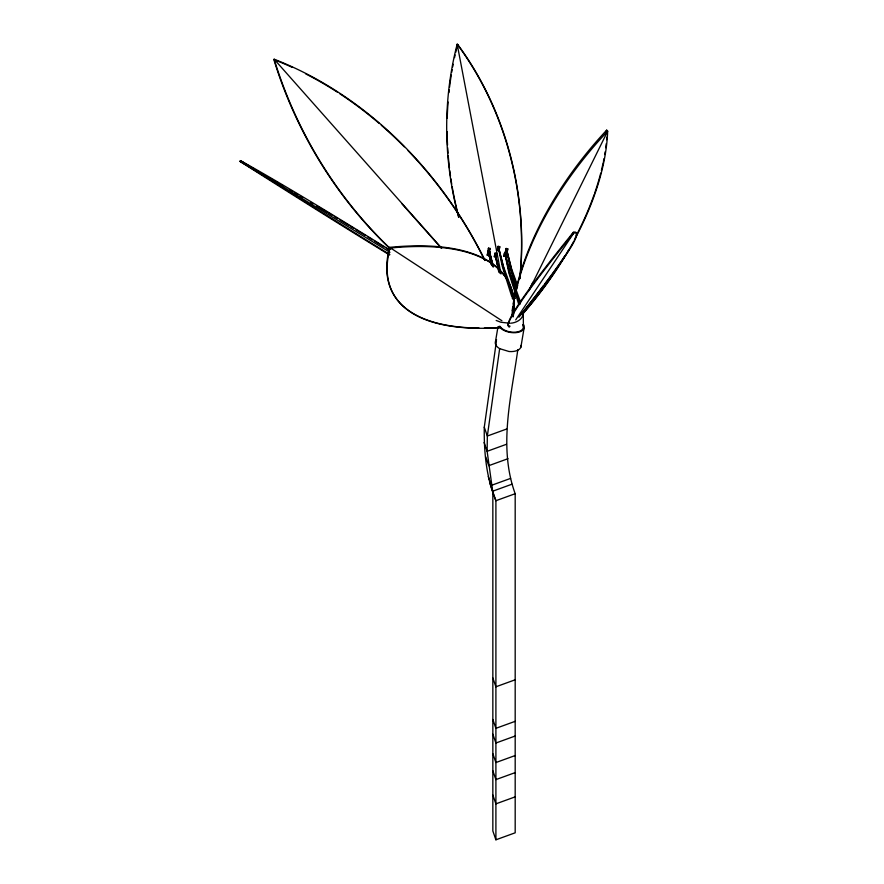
<?xml version="1.0" encoding="UTF-8"?>
<svg xmlns="http://www.w3.org/2000/svg" width="884" height="884" viewBox="0 0 884 884"><rect width="100%" height="100%" fill="white"/><g stroke="black" fill="none" stroke-linecap="round" stroke-linejoin="round"><path stroke-width="1.33" d="M517.792 349.854C511.228 397.004 498.178 447.116 515.184 493.714L515.184 832.805L495.902 839.8L495.902 500.709C486.277 477.548 483.902 452.033 484.277 427.193L496.41 341.191M496.598 339.821A13.061 7.028 9.5 0 0 499.659 348.661L487.338 436.033L487.128 451.304L492.675 491.206L511.958 484.211M489.603 251.896L489.316 252.747L487.692 252.404L487.979 251.542L489.603 251.896L488.852 255.52L487.228 255.178L488.532 248.117L490.167 248.459L489.416 252.095L487.791 251.741L488.067 250.89M488.852 255.52L489.316 252.747M494.333 256.725L495.084 253.1L496.709 253.443L496.244 256.216L495.957 257.078L494.333 256.725L495.084 253.1M495.957 257.078L496.709 253.443M497.372 249.962L498.123 246.338L499.747 246.68L499.283 249.454L498.996 250.316L497.372 249.962L498.123 246.338M498.996 250.316L499.747 246.68M503.924 256.205L504.676 252.57L506.3 252.923L505.836 255.697L505.549 256.548L503.924 256.205L504.676 252.57M505.383 252.095L506.134 248.47L507.759 248.813L507.294 251.586L507.007 252.448L505.383 252.095L506.134 248.47M505.549 256.548L506.3 252.923M507.007 252.448L507.759 248.813M495.515 341.445L498.001 326.627M520.875 347.213L524.035 328.351M488.532 248.117L488.255 248.979L489.88 249.321L490.167 248.459M487.228 255.178L487.515 254.316M489.416 252.095L489.703 251.233M605.485 132.611L606.689 130.147L607.662 131.175A234.934 128.434 -48.6 0 1 575.385 238.072M528.588 290.902L532.82 282.272M529.461 289.609L607.662 131.175A234.934 128.434 -48.6 0 0 511.969 315.036M570.302 236.912L573.34 232.315A277.554 18.089 -48.1 0 1 576.147 235.475M515.726 319.875L573.815 232.956L573.34 232.315A277.919 18.122 -48.1 0 0 508.024 325.345L510.057 326.207M491.261 264.659L488.929 254.305L492.443 266.117M498.709 271.664L495.427 256.04L499.327 272.692M500.068 273.134L495.615 256.139L499.405 272.095M520.599 302.273L510.046 272.913L505.317 254.603L509.615 273.233L520.101 304.207M512.3 298.328L513.947 299.035L514.908 298.317L503.471 266.482L499.106 249.476M506.62 429.027L487.338 436.033L484.277 427.193M506.41 444.309L487.128 451.304L484.067 442.464M508.024 458.685L488.742 465.68L485.681 456.84M510.62 478.388L491.338 485.382L488.277 476.553M515.184 493.714L495.902 500.709L492.841 491.869L492.841 830.96L495.902 839.8M515.184 679.785L495.902 686.791L492.841 677.951M515.184 721.333L495.902 728.328L492.841 719.488M515.184 736.018L495.902 743.013L492.841 734.173M515.184 755.544L495.902 762.549L492.841 753.709M515.184 772.616L495.902 779.611L492.841 770.771M515.184 796.86L495.902 803.854L492.841 795.014M510.543 323.224C516.587 322.87 523.781 318.925 523.295 312.03L523.383 326.461M512.477 298.704L514.908 298.317M509.339 323.212L500.819 322.229L496.167 320.45M497.836 247.2L499.46 247.542M505.847 249.321L507.471 249.675M505.67 251.244L507.294 251.586M504.388 253.432L506.013 253.774M494.797 253.951L496.421 254.305M494.62 255.863L496.244 256.216M499.659 348.661L509.029 351.512A13.061 7.028 9.5 0 0 521.096 345.39M505.317 254.603L509.029 271.156M519.88 278.57A287.377 238.238 81.6 0 0 457.68 44.487L457.183 44.2A287.676 238.514 81.3 0 0 458.575 217.055M262.415 175.043L240.017 161.385L240.415 160.645A391.667 12.1 32.8 0 1 388.805 249.41M264.758 176.468L275.377 182.955M278.891 185.088L281.256 186.524M389.943 252.294L240.415 160.645A391.667 12.1 32.8 0 0 389.811 254.537M501.913 320.748L389.59 247.354A355.036 129.617 -28.1 0 1 513.063 316.98M275.686 61.659L274.15 59.217A363.026 295.278 62.9 0 1 484.962 260.36M402.032 203.906L441.403 248.227M441.635 248.194L274.15 59.217A363.026 295.278 62.9 0 0 390.684 248.99M517.715 285.852L511.615 268.924L506.886 250.614M489.603 482.377L492.675 491.206M512.433 273.167L507.018 251.785M509.272 272.46L515.991 292.471M504.687 271.896L498.874 249.332M517.416 287.643L511.184 269.244L507.118 252.017M513.947 299.035L503.04 266.791L498.985 249.564M512.831 274.338L516.687 285.919M507.692 280.891L508.974 284.758M516.775 289.057L510.399 268.791L506.897 251.885M518.886 304.759L508.841 272.78L505.328 255.863M511.902 297.024L502.256 266.349L498.753 249.432M489.404 251.012L493.482 266.703M489.272 251.1L493.073 267.001M489.007 254.482L491.791 265.034M489.172 250.879L492.266 263.642M488.929 254.305L491.537 264.449M489.349 252.26L492.123 265.233M500.996 273.974L457.183 44.2A287.753 238.603 81.3 0 1 519.737 278.758M518.897 317.201A277.289 17.525 -48.1 0 0 573.815 232.956A277.289 17.525 -48.1 0 0 509.527 327.025M501.04 327.588A354.915 128.965 -28.1 0 1 389.999 248.061A354.915 128.965 -28.1 0 1 513.339 315.798M568.854 249.84A234.934 128.434 -48.6 0 1 567.484 252.194M566.091 254.526A234.934 128.434 -48.6 0 1 523.074 313.599M458.862 217.199A287.377 238.238 81.6 0 1 452.177 186.811M451.724 184.137A287.377 238.238 81.6 0 1 450.884 178.789M450.497 176.104A287.377 238.238 81.6 0 1 449.779 170.711M449.448 168.015A287.377 238.238 81.6 0 1 448.243 155.86M448.033 153.153A287.377 238.238 81.6 0 1 447.68 147.761M447.536 145.064A287.377 238.238 81.6 0 1 447.116 131.594M447.238 118.091A287.377 238.238 81.6 0 1 448.089 101.969M448.928 92.665A287.377 238.238 81.6 0 1 449.227 89.936M449.547 87.229A287.377 238.238 81.6 0 1 451.26 75.029M451.713 72.322A287.377 238.238 81.6 0 1 452.177 69.637M452.663 66.952A287.377 238.238 81.6 0 1 453.172 64.267M454.542 57.615A287.377 238.238 81.6 0 1 455.127 54.963M455.735 52.322A287.377 238.238 81.6 0 1 457.68 44.487M390.551 249.166A362.849 295.234 62.7 0 1 273.863 59.593A362.849 295.234 62.7 0 1 292.339 67.405M305.776 73.913A362.849 295.234 62.7 0 1 337.566 92.29M339.843 93.77A362.849 295.234 62.7 0 1 379.247 123.462M381.302 125.241A362.849 295.234 62.7 0 1 404.275 146.81M408.132 150.766A362.849 295.234 62.7 0 1 484.852 260.493M253.443 168.844A391.601 12.464 32.7 0 0 240.017 161.385A391.601 12.464 32.7 0 0 389.568 254.99M269.045 177.761A391.601 12.464 32.7 0 1 272.405 179.706M274.692 181.032A391.601 12.464 32.7 0 1 277.023 182.391M279.388 183.773A391.601 12.464 32.7 0 1 283.002 185.883M289.996 189.994A391.601 12.464 32.7 0 1 292.239 191.32M294.505 192.657A391.601 12.464 32.7 0 1 297.963 194.701M300.295 196.093A391.601 12.464 32.7 0 1 302.648 197.497M310.814 202.37A391.601 12.464 32.7 0 1 313.146 203.762M316.682 205.884A391.601 12.464 32.7 0 1 327.544 212.425M328.66 213.088A391.601 12.464 32.7 0 1 332.008 215.121M334.262 216.481A391.601 12.464 32.7 0 1 337.666 218.547M339.964 219.939A391.601 12.464 32.7 0 1 349.279 225.608M350.462 226.337A391.601 12.464 32.7 0 1 353.854 228.403M356.13 229.796A391.601 12.464 32.7 0 1 365.379 235.453M367.722 236.89A391.601 12.464 32.7 0 1 372.429 239.785M374.805 241.244A391.601 12.464 32.7 0 1 383.976 246.901M386.297 248.327A391.601 12.464 32.7 0 1 388.617 249.763M512.201 310.781A235.045 128.699 -49 0 1 512.753 306.704M513.173 303.974A235.045 128.699 -49 0 1 606.689 130.147M607.175 130.655A234.989 128.567 -48.8 0 1 607.065 133.219M606.833 137.108A234.989 128.567 -48.8 0 1 606.623 139.738M606.225 143.727A234.989 128.567 -48.8 0 1 605.728 147.761M605.142 151.827A234.989 128.567 -48.8 0 1 604.7 154.567M603.96 158.689A234.989 128.567 -48.8 0 1 603.418 161.463M603.164 162.733A234.989 128.567 -48.8 0 1 601.396 170.49M600.733 173.098A234.989 128.567 -48.8 0 1 594.711 193.021M594.236 194.358A234.989 128.567 -48.8 0 1 576.346 235.42M565.152 255.443A234.989 128.567 -48.8 0 1 522.952 313.477M575.429 237.641A277.554 18.089 -48.1 0 1 574.423 239.918M573.793 241.199A277.554 18.089 -48.1 0 1 565.638 254.78M564.942 255.819A277.554 18.089 -48.1 0 1 552.157 273.952M551.428 274.946A277.554 18.089 -48.1 0 1 544.389 284.372M543.549 285.466A277.554 18.089 -48.1 0 1 520.455 314.98M500.952 327.445A355.036 129.617 -28.1 0 1 484.355 328.086M479.062 328.086A355.036 129.617 -28.1 0 1 389.59 247.354M523.593 324.638A13.061 7.028 9.5 0 1 515.505 332.682A13.061 7.028 9.5 0 1 499.106 326.307M522.764 324.693A12.177 6.553 9.5 0 1 515.228 332.196A12.177 6.553 9.5 0 1 499.935 326.251"/></g></svg>
